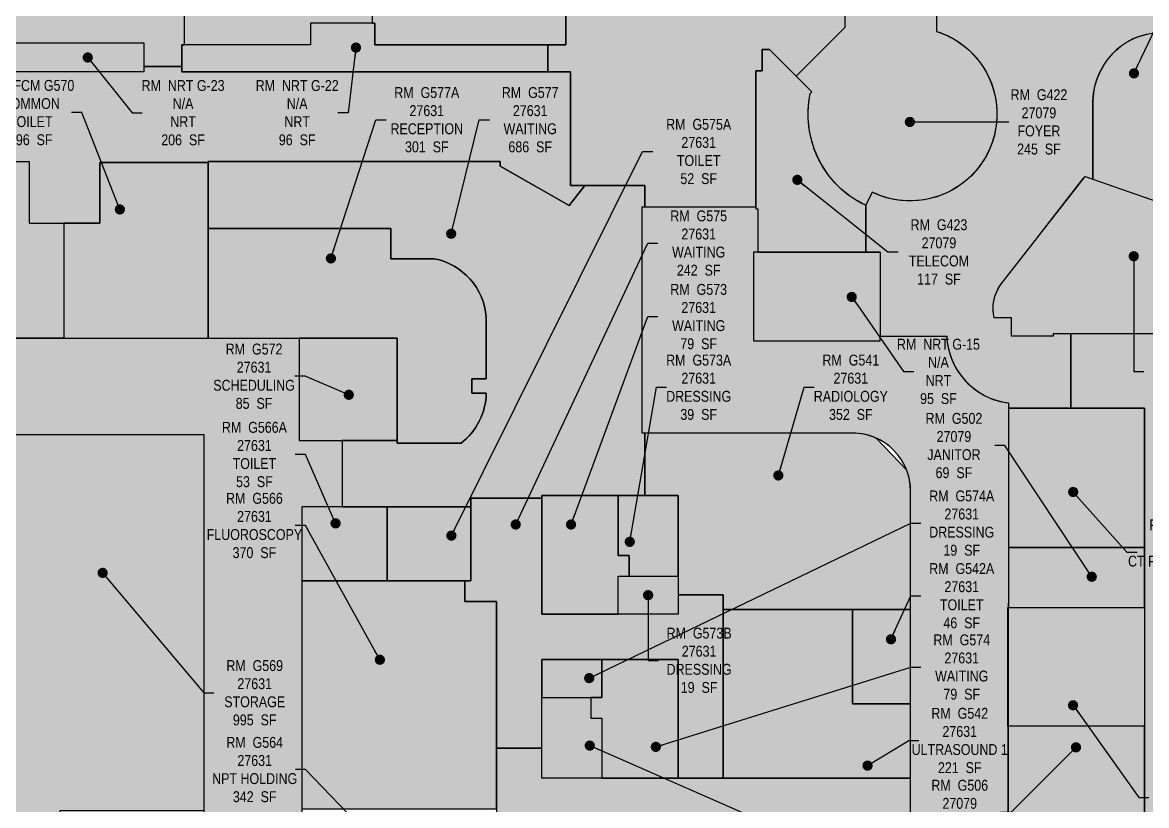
# Model space of a CAD drawing. Header units: inches. Extents: x -3327 to 3513, y 24 to 2921.
# Drawn here: x 1281 to 2522, y 840 to 1705 of the extents above; entities that cross this region are included whole.
import ezdxf

# ---------------------------------------------------------------- set-up
doc = ezdxf.new("R2010")
doc.units = ezdxf.units.IN
doc.header["$MEASUREMENT"] = 0
for name, color, linetype in [('0-LABEL', 3, 'Continuous'), ('1-NRT', 200, 'Continuous'), ('1-NRT-PTN', 253, 'Continuous'), ('2-BCM', 140, 'Continuous'), ('2-BCM-PTN', 250, 'Continuous'), ('3-FCM', 190, 'Continuous'), ('3-FCM-PTN', 9, 'Continuous'), ('4-OCC', 6, 'Continuous'), ('4-OCC-PTN', 95, 'Continuous')]:
    doc.layers.add(name, color=color, linetype=linetype)
doc.styles.add('ArialN', font='ARIALN.TTF')
doc.dimstyles.new('AB-120', dxfattribs={"dimscale": 120, "dimtxt": 0.125, "dimasz": 0.09375, "dimexe": 0.0625, "dimexo": 0.125, "dimgap": 0.375, "dimtad": 0, "dimtih": 1, "dimtoh": 1, "dimdec": 4, "dimrnd": 0.0625, "dimzin": 0, "dimdsep": 46, "dimlunit": 4, "dimtxsty": 'ArialN', "dimblk": 'ARCHTICK', "dimcen": 0.09375, "dimclrd": 256, "dimclre": 256, "dimclrt": 256, "dimadec": 0, "dimazin": 0, "dimtfac": 1, "dimtdec": 4, "dimtofl": 0, "dimtmove": 2, "dimatfit": 3, "dimldrblk": 'DOT', "dimfxl": 0, "dimfrac": 2, "dimtolj": 1, "dimtzin": 0, "dimlwd": -1, "dimlwe": -1, "dimarcsym": 0})

# ---------------------------------------------------------------- blocks, each defined once
blk = doc.blocks.new('_ArchTick')
at = {"const_width": 0.15}
blk.add_lwpolyline([(-0.5, -0.5), (0.5, 0.5)], dxfattribs=at)
blk = doc.blocks.new('_Dot')
at = {"lineweight": -2}
blk.add_line((-0.5, 0), (-1, 0), dxfattribs=at)
at = {"const_width": 0.5}
blk.add_lwpolyline([(-0.25, 0, 1), (0.25, 0, 1)], format="xyb", close=True, dxfattribs=at)

msp = doc.modelspace()

# ---------------------------------------------------------------- hatches: boundary and pattern name
at = {"layer": '1-NRT-PTN'}
for points in [[(1457.5, 1679.847990294813), (1457.500000000004, 1649.999999999986), (1861.500000000004, 1649.999999999985), (1861.499999999995, 1679.847990294811), (1670.500000000003, 1679.847990294809), (1670.500000000003, 1703.847990294809), (1599.500000000003, 1703.847990294809), (1599.500000000003, 1679.847990294809)], [(1152.500000000003, 1674.597990294809), (1152.500000000002, 1681.999999999987), (1415.500000000001, 1681.999999999986), (1415.500000000001, 1649.999999999987), (323.5000000000032, 1649.999999999988), (323.5000000000032, 1652.999999999988), (281.5000000000032, 1652.999999999988), (281.5000000000032, 1674.597990294811)], [(2228.500000000002, 1450.999999999987), (2088.500000000003, 1450.999999999987), (2088.500000000002, 1352.999999999985), (2228.500000000002, 1352.999999999984)]]:
    msp.add_hatch(color=256, dxfattribs=at).paths.add_polyline_path(points)
at = {"layer": '2-BCM-PTN'}
msp.add_hatch(color=256, dxfattribs=at).paths.add_polyline_path([(1968.499999999997, 1524.473088065302), (1968.499999999997, 1500.999999999985), (2091.000000000004, 1501.000000000001), (2091.000000000004, 1651.249999999986), (2098.128840815312, 1651.249999999986), (2098.128840815311, 1674.646365162187), (2106.199244823499, 1674.646365162187), (2135.597955002507, 1645.249075292762), (2189.820878810367, 1699.474618843413), (2189.820878810367, 1713.923574088993), (2182.007289280784, 1713.923976184185), (2169.236535609249, 1726.694729855722), (2169.23653560925, 1852.111838962128), (2169.23653560925, 1954.11183896213), (2101.500000000002, 1954.111838962129), (2101.500000000005, 2278.749999999987), (2107.282451174545, 2278.749999999987), (2107.282451174546, 2278.249999999987), (2112.282451174548, 2278.249999999987), (2112.282451174555, 2432.999999999982), (2073.500000000005, 2432.999999999984), (2073.500000000005, 2544.999999999985), (2073.500000000005, 2549.999999999985), (1795.500000000005, 2549.999999999987), (1795.499999999998, 2366.999999999985), (1741.500000000005, 2366.999999999985), (1741.500000000005, 2277.999999999987), (1775.500000000005, 2277.999999999987), (1775.500000000004, 1965.999999999987), (1775.500000000004, 1949.629209792616), (1821.06375247809, 1949.624999999987), (1881.509820289956, 1889.178932188115), (1881.509820289956, 1679.847990294808), (1861.499999999995, 1679.847990294802), (1861.500000000004, 1649.999999999983), (1886.655350527744, 1649.999999999983), (1886.655350527744, 1524.473088065301)])
at = {"layer": '3-FCM-PTN'}
for points in [[(578.5000000000028, 1547.999999999988), (1174.49615918469, 1547.947044424862), (1174.49615918469, 1550.982677729583), (1288.996159184689, 1550.982677729583), (1288.996159184685, 1482.999999999986), (1366.996159184689, 1482.999999999986), (1366.996159184689, 1549.999999999985), (1486.499999999997, 1549.999999999985), (1486.499999999997, 1550.999999999984), (1808.916188631908, 1550.999999999984), (1808.916188631908, 1545.956748234559), (1885.164242203775, 1502.385408902725), (1902.190084298399, 1524.473088065302), (1886.655350527744, 1524.473088065302), (1886.509806728523, 1649.999999999983), (1457.500000000004, 1649.999999999932), (1457.5, 1655.999999999985), (1417.000000000003, 1655.999999999986), (1415.5, 1655.999999999985), (1415.500000000003, 1649.999999999987), (323.5000000000032, 1649.999999999967), (323.5000000000051, 1547.999999999989), (471.5000000000029, 1547.999999999991), (471.5000000000029, 1119.999999999991), (580.500000000005, 1119.999999999993), (580.5000000000061, 1252.999999999988), (890.5000000000032, 1252.999999999991), (890.5000000000068, 1056.624999999987), (893.5000000000045, 1056.624999999987), (893.500000000005, 1053.999999999989), (971.5000000000023, 1053.999999999987), (974.5000000000019, 1053.99999999999), (974.5000000000027, 1252.999999999987), (1135.420867676316, 1252.999999999987), (1135.420867676316, 1358.999999999987), (578.5000000000023, 1358.999999999988)], [(1326.996159184688, 1355.999999999991), (1174.49615918468, 1355.999999999984), (1174.49615918469, 1550.982677729583), (1288.996159184689, 1550.982677729583), (1288.996159184689, 1482.999999999986), (1326.996159184688, 1482.999999999984)], [(1326.996159184688, 1482.999999999984), (1326.996159184688, 1355.999999999991), (1486.5, 1355.999999999995), (1486.499999999997, 1549.999999999985), (1366.996159184689, 1549.999999999985), (1366.996159184689, 1482.999999999985)]]:
    msp.add_hatch(color=256, dxfattribs=at).paths.add_polyline_path(points)
h = msp.add_hatch(color=256, dxfattribs=at)
edge = h.paths.add_edge_path()
edge.add_line((1141.420867676316, 1248.999999999979), (1141.420867676316, 1253.999999999981))
edge.add_line((1141.420867676316, 1253.999999999981), (1135.420867676316, 1253.999999999981))
edge.add_line((1135.420867676316, 1253.999999999981), (1135.420867676316, 1355.999999999987))
edge.add_line((1135.420867676316, 1355.999999999987), (1586.999999999995, 1355.999999999996))
edge.add_line((1586.999999999995, 1355.999999999996), (1586.999999999994, 1243.029153617519))
edge.add_line((1586.999999999994, 1243.029153617519), (1634.499999999985, 1243.029153617512))
edge.add_line((1634.499999999985, 1243.029153617512), (1634.499999999984, 1169.624999999986))
edge.add_line((1634.499999999984, 1169.624999999986), (1590.000000000026, 1169.624999999987))
edge.add_line((1590.000000000026, 1169.624999999987), (1590.000000000003, 397.9999999999845))
edge.add_line((1590.000000000003, 397.9999999999845), (2262.000000000001, 397.9999999999845))
edge.add_line((2262.000000000001, 397.9999999999845), (2262.000000000026, 1186.937573226881))
edge.add_arc((2198.000000000043, 1187.022600915494), 64.00005648205, 359.9238792994847, 449.9999999999982)
edge.add_line((2198.000000000045, 1251.022657397544), (1965.499999999987, 1251.022657397551))
edge.add_line((1965.499999999987, 1251.022657397551), (1965.499999999987, 1501.000000000002))
edge.add_line((1965.499999999987, 1501.000000000002), (2091.000000000004, 1501.000000000001))
edge.add_line((2091.000000000004, 1501.000000000001), (2091.000000000004, 1498.927279146954))
edge.add_line((2091.000000000004, 1498.927279146954), (2093.500000000002, 1498.927279146954))
edge.add_line((2093.500000000003, 1498.927279146954), (2093.500000000003, 1450.999999999985))
edge.add_line((2093.500000000003, 1450.999999999985), (2088.500000000004, 1450.999999999987))
edge.add_line((2088.500000000003, 1450.999999999987), (2088.500000000002, 1352.999999999985))
edge.add_line((2088.500000000002, 1352.999999999985), (2228.500000000002, 1352.999999999985))
edge.add_line((2228.500000000002, 1352.999999999985), (2228.500000000002, 1357.999999999986))
edge.add_line((2228.500000000002, 1357.999999999986), (2301.779664494587, 1357.999999999985))
edge.add_arc((2296.16685138149, 1284.380477555279), 73.83317517233746, -0.04859318841391769, 85.64015689121987, ccw=False)
edge.add_line((2370.000000000005, 1284.317858825021), (2369.250000000001, 399.9999999999854))
edge.add_line((2369.250000000001, 399.9999999999854), (2509.752994790845, 399.9999999999864))
edge.add_line((2509.752994790845, 399.9999999999864), (2509.752994790845, 329.9999999999818))
edge.add_line((2509.752994790845, 329.9999999999818), (2471.249999999998, 329.9999999999827))
edge.add_line((2471.249999999998, 329.9999999999827), (2471.249999999999, 241.250005875695))
edge.add_line((2471.249999999998, 241.250005875695), (2369.25, 241.2500058756941))
edge.add_line((2369.25, 241.2500058756941), (2364.000000680872, 241.2500059263975))
edge.add_line((2364.000000680873, 241.2500059263975), (2364, 289.9999999999854))
edge.add_line((2364, 289.9999999999854), (1482.000000000002, 289.9999999999809))
edge.add_line((1482.000000000002, 289.9999999999809), (1482.000000000002, 1248.99999999998))
edge.add_line((1482.000000000002, 1248.99999999998), (1141.420867676316, 1248.999999999979))
at = {"layer": '4-OCC-PTN'}
for color, points in [(50, [(1492.000000000002, 1842.499999999985), (1495.000000000004, 1842.499999999985), (1495.000000000004, 1975.499999999986), (1478.500000000005, 1975.499999999986), (1478.500000000005, 2015.999999999985), (1340.500000000001, 2015.999999999989), (1340.500000000001, 2117.999999999989), (1478.500000000003, 2117.999999999989), (1478.500000000005, 2015.999999999985), (1478.500000000002, 1975.499999999986), (1495.000000000004, 1975.499999999986), (1495.000000000004, 1842.499999999985), (1653.379420751752, 1842.499999999985), (1653.379420751752, 1965.999999999989), (1650.379420751751, 1965.999999999985), (1650.379420751742, 2274.999999999989), (1526.500000000002, 2274.999999999985), (1526.500000000002, 2273.999999999989), (1283.5, 2273.999999999971), (1283.499999999999, 2244.999999999985), (1193.500000000002, 2244.999999999978), (1193.500000000002, 2273.999999999989), (1163.5, 2273.999999999989), (1163.5, 2083.499999999989), (646.5000000000023, 2083.499999999989), (646.5000000000024, 1955.999999999989), (281.5000000000036, 1955.999999999982), (281.4999999999991, 1883.999999999993), (444.5, 1883.999999999993), (444.5, 1886.999999999993), (782.5000000000018, 1886.999999999993), (782.5000000000018, 1674.597990294813), (1152.500000000002, 1674.597990294813), (1152.500000000002, 1681.999999999989), (1415.500000000001, 1681.999999999985), (1415.5, 1655.999999999985), (1457.5, 1655.999999999985), (1457.5, 1679.847990294813), (1460.500000000001, 1679.847990294813), (1460.500000000001, 1758.454014832445), (1492.000000000001, 1758.454014832445)]), (34, [(1634.499999999985, 1243.029153617512), (1694.999999999994, 1243.029153617508), (1694.999999999993, 1355.999999999991), (1586.999999999995, 1355.999999999991), (1586.999999999994, 1243.029153617519)]), (34, [(1185.062500000001, 728.2200774041166), (1323.000000000001, 728.2200774041166), (1323.000000000001, 831.2200774041212), (1323.000000000001, 834.2217015849055), (1482.000000000002, 834.2200774041212), (1481.999999998623, 1248.99999999998), (1141.420867676316, 1248.999999999979), (1141.420867676316, 1121.999999999983), (1185.062500000001, 1121.999999999984)]), (34, [(2005.250000000004, 869.9999999999873), (2055.250000000123, 869.9999999999864), (2055.250000000137, 1072.499999999991), (2005.250000000007, 1072.49999999999), (2005.250000000007, 1050.999999999978), (1855.000000000022, 1050.99999999998), (1855.000000000022, 1178.999999999987), (1776.499999999997, 1178.999999999986), (1776.499999999997, 1087.963737037426), (1769.749999999997, 1087.963737037426), (1769.749999999997, 1064.999999999985), (1805.000000000003, 1064.999999999985), (1805.000000000003, 903.0365100594599), (1855.000000000003, 903.0365100594599), (1855.000000000005, 1000.999999999983), (2005.250000000003, 1000.999999999981)]), (34, [(1939.250000000008, 1050.999999999979), (1939.250000000007, 1092.99999999998), (1951.250000000007, 1092.999999999979), (1951.250000000002, 1115.999999999982), (1939.250000000006, 1115.999999999979), (1939.250000000007, 1181.999999999983), (1855.000000000022, 1181.999999999977), (1855.000000000022, 1050.99999999998)]), (34, [(2005.250000000005, 1181.999999999982), (1939.250000000006, 1181.999999999983), (1939.250000000006, 1115.999999999979), (1951.250000000008, 1115.999999999982), (1951.250000000007, 1092.99999999998), (2005.250000000007, 1092.999999999981)]), (34, [(1590.000000000002, 1087.963737037425), (1684.022933838156, 1087.963737037426), (1684.022933838159, 1169.624999999985), (1590.000000000002, 1169.624999999984)]), (34, [(1684.022933838159, 1169.624999999985), (1684.022933838156, 1087.963737037426), (1776.499999999997, 1087.963737037426), (1776.499999999997, 1169.624999999985)]), (34, [(2005.250000000006, 1092.999999999981), (2005.250000000005, 1050.999999999978), (1939.250000000008, 1050.999999999979), (1939.250000000009, 1092.99999999998)]), (34, [(1590.000000000004, 836.0365100594581), (1805.000000000003, 836.036510059459), (1805.000000000003, 1064.999999999986), (1769.749999999997, 1064.999999999985), (1769.749999999997, 1087.963737037425), (1590.000000000002, 1087.963737037425)]), (34, [(2262.000000000002, 876.9999999999836), (2262.000000000002, 951.9999999999845), (2198.000000000003, 951.99999999998), (2198.000000000008, 1055.999999999985), (2055.250000000124, 1056.000000000106), (2055.250000000123, 869.9999999999864), (2262, 869.99999999999)]), (34, [(2261.999999999996, 951.9999999999845), (2261.999999999996, 1055.999999999985), (2198.000000000008, 1055.999999999989), (2198.000000000003, 951.99999999998)]), (34, [(1855.000000000004, 958.9999999999818), (1921.000000000016, 958.9999999999836), (1921.000000000015, 1000.999999999982), (1855.000000000003, 1000.999999999983)]), (34, [(1998.24999999999, 1000.999999999981), (1921.000000000015, 1000.999999999982), (1921.000000000016, 958.9999999999836), (1909.000000000016, 958.9999999999818), (1909.000000000015, 935.9999999999818), (1921.000000000017, 935.99999999998), (1921.000000000018, 869.9999999999882), (2005.250000000004, 869.9999999999873), (2005.250000000003, 1000.999999999981)]), (34, [(1921.000000000018, 869.9999999999882), (1855.000000000003, 869.9999999999873), (1855.000000000004, 958.9999999999818), (1909.000000000016, 958.9999999999791), (1909.000000000012, 935.9999999999818), (1921.000000000017, 935.99999999998)]), (34, [(1805.000000000003, 607.1614986405702), (1869.000000000001, 607.1614986405748), (1869.000000000002, 577.1614986405721), (1991.250000000004, 577.161498640573), (1991.250000000004, 607.1614986405721), (2055.250000000003, 607.1614986405721), (2055.250000000002, 790.7573593128645), (2070.492640687122, 805.9999999999845), (2262.000000000001, 805.9999999999827), (2262, 869.99999999999), (2005.250000000004, 869.9999999999873), (1855.000000000003, 869.9999999999873), (1855.000000000003, 903.0365100594599), (1805.000000000003, 903.0365100594599)])]:
    msp.add_hatch(color=color, dxfattribs=at).paths.add_polyline_path(points)
h = msp.add_hatch(color=202, dxfattribs=at)
h.paths.add_polyline_path([(1775.500000000004, 1949.629209792616), (1775.500000000004, 1965.999999999987), (1718.811198041585, 1965.999999999986), (1719.000000000004, 1849.921711271478), (1670.500000000004, 1849.921711271478), (1670.500000000004, 1846.210423897241), (1667.500000000003, 1846.210423897241), (1667.500000000003, 1703.847990294809), (1670.500000000003, 1703.847990294809), (1670.500000000003, 1679.847990294809), (1881.509820289956, 1679.847990294809), (1881.509820289956, 1889.178932188116), (1821.06375247809, 1949.624999999987)])
h.paths.add_polyline_path([(1653.379420751755, 1965.999999999985), (1718.811198041585, 1965.999999999986), (1719.000000000003, 1849.921711271478), (1670.500000000004, 1849.921711271478), (1670.500000000003, 1846.210423897241), (1653.379420751756, 1846.210423897241)])
h = msp.add_hatch(color=58, dxfattribs=at)
h.dxf.hatch_style = 1
h.paths.add_polyline_path([(2454.694898619524, 1534.564257159444), (2463.218608956618, 1531.586942507081), (2463.218608956618, 1614.470390809333, -0.2056762519583725), (2485.732515130839, 1670.886521709156, -0.218897169610447), (2542.042406456085, 1693.403116457558), (2542.14864603067, 1697.719026714632), (2578.622041827097, 1697.719026714632, -0.03055622478575589), (2587.516263379762, 1658.249735471089), (2880.751775215374, 1658.249999999989), (2883.24638869725, 1658.249733159979), (2883.24638869725, 1711.956047239664), (2926.009792576152, 1711.956047239664, -0.4151551731525884), (2857.873308994756, 1780.31185977756), (2857.655063456262, 1783.70688739608), (2857.655063456262, 1847.273574193016), (2761.657012270751, 1847.273574193016), (2761.657012270751, 1852.111838962126), (2330.021658321011, 1852.111838962104), (2330.021658321017, 1725.70214784087), (2319.674355950941, 1713.916891698171), (2290.589317217724, 1713.918388443581), (2290.58922930163, 1694.850924247943, -0.08921682526714371), (2320.811041434375, 1678.87770734533, -0.9002793436574756), (2219.56563758634, 1517.150836720106), (2212.645269545187, 1502.775353522786), (2212.645269545187, 1450.999999999987), (2228.500000000002, 1450.999999999987), (2228.500000000002, 1357.999999999986), (2301.831235009978, 1357.999999999986, 0.1874079617205575), (2324.898395909016, 1306.312161471946, 0.1648677087007566), (2370.000000000005, 1284.317858825022), (2370.000000000005, 1278.749999999985), (2439.000000000001, 1278.749999999986), (2439.000000000002, 1360.749999999984), (2419.250000000003, 1360.749999999984), (2419.250000000003, 1358.249999999982), (2373.500000000001, 1358.249999999982), (2373.500000000009, 1378.374999999985), (2354.4208838656, 1378.374999999985, -0.1091776960902681), (2353.967611898793, 1397.430531809495, -0.1073786504096095), (2361.428116527426, 1414.779851535847)])
h = msp.add_hatch(color=50, dxfattribs=at)
h.paths.add_polyline_path([(1586.375000000003, 1842.499999999985), (1492.000000000002, 1842.499999999985), (1492.000000000001, 1758.454014832445), (1586.375000000002, 1758.454014832445)], flags=17)
h.paths.add_polyline_path([(1599.500000000002, 1679.847990294811), (1599.500000000003, 1703.847990294809), (1667.500000000003, 1703.847990294809), (1667.500000000003, 1846.210855635738), (1653.379420751756, 1846.210855635736), (1653.379420751752, 1842.499999999986), (1586.375000000003, 1842.499999999987), (1586.375000000002, 1758.454014832445), (1460.500000000004, 1758.454014832445), (1460.500000000004, 1679.847990294813)])
h = msp.add_hatch(color=58, dxfattribs=at)
h.dxf.hatch_style = 1
edge = h.paths.add_edge_path()
edge.add_line((3074.744480245117, 1170.614632211466), (3080.808918745267, 1170.614632211466))
edge.add_line((3080.808918745267, 1170.614632211466), (3080.833615262388, 1284.729879693166))
edge.add_line((3080.833615262388, 1284.729879693166), (3106.016413639745, 1284.729879693165))
edge.add_line((3106.016413639745, 1284.729879693165), (3106.016413639745, 1354.770120306799))
edge.add_line((3106.016413639745, 1354.770120306799), (3080.834697349036, 1354.770120306799))
edge.add_line((3080.834697349036, 1354.770120306799), (3080.718309066378, 1447.515995417351))
edge.add_line((3080.718309066378, 1447.515995417351), (3074.808401887975, 1447.515995417351))
edge.add_line((3074.808401887975, 1447.515995417351), (3074.808401887978, 1590.534686667828))
edge.add_line((3074.808401887978, 1590.534686667828), (3074.808401887985, 1812.111838962127))
edge.add_line((3074.808401887985, 1812.111838962127), (2986.154740552417, 1812.111838962127))
edge.add_arc((2926.009785981089, 1780.092882656655), 68.13684116011498, -89.97647548069102, 28.02919124139322, ccw=False)
edge.add_line((2926.037761626139, 1711.956047239664), (2970.502214745371, 1711.956047239664))
edge.add_line((2970.502214745371, 1711.956047239664), (2970.502214745371, 1675.249999999985))
edge.add_line((2970.502214745371, 1675.249999999985), (2993.808401887982, 1675.249999999985))
edge.add_line((2993.808401887982, 1675.249999999985), (2993.808401887981, 1360.749999999984))
edge.add_line((2993.808401887981, 1360.749999999984), (2439.000000000002, 1360.749999999985))
edge.add_line((2439.000000000002, 1360.749999999985), (2439.000000000001, 1278.749999999986))
edge.add_line((2439.000000000001, 1278.749999999986), (2520.058659184694, 1278.749999999985))
edge.add_line((2520.058659184694, 1278.749999999985), (2520.058659184676, 540.4999996548304))
edge.add_line((2520.058659184676, 540.4999996548304), (2604.372089161729, 540.4999996548222))
edge.add_line((2604.372089161729, 540.4999996548222), (2604.372089161731, 399.9999999999864))
edge.add_line((2604.372089161731, 399.9999999999864), (2509.752994790845, 399.9999999999864))
edge.add_line((2509.752994790845, 399.9999999999864), (2509.752994790845, 329.9999999999845))
edge.add_line((2509.752994790845, 329.9999999999845), (3069.308659184689, 329.9999999999918))
edge.add_line((3069.308659184689, 329.9999999999918), (3069.308659184689, 264.9999999999836))
edge.add_line((3069.308659184689, 264.9999999999836), (3139.332919454991, 264.9999999999836))
edge.add_line((3139.332919454991, 264.9999999999836), (3139.308659184708, 399.9999999999836))
edge.add_line((3139.308659184708, 399.9999999999836), (2957.806880896565, 399.9999999999827))
edge.add_line((2957.806880896565, 399.9999999999827), (2957.808401887961, 401.9999999999827))
edge.add_line((2957.808401887961, 401.9999999999827), (2786.81811369773, 402.0009773433085))
edge.add_line((2786.81811369773, 402.0009773433085), (2786.81723697207, 400.0558890927932))
edge.add_line((2786.81723697207, 400.0558890927932), (2678.622089161764, 399.9999999999873))
edge.add_line((2678.622089161764, 399.9999999999873), (2678.622089161765, 540.4999996548013))
edge.add_line((2678.622089161765, 540.4999996548013), (2709.872089161762, 540.4999996548013))
edge.add_line((2709.872089161762, 540.4999996548013), (2709.872089161763, 612.7499999999836))
edge.add_line((2709.872089161763, 612.7499999999836), (2590.058659184631, 612.7499999999845))
edge.add_line((2590.058659184631, 612.7499999999845), (2590.058659184736, 1278.750000000043))
edge.add_line((2590.058659184736, 1278.750000000043), (2992.808401887969, 1278.749999999977))
edge.add_line((2992.808401887969, 1278.749999999977), (2992.808401887965, 1195.279041184976))
edge.add_line((2992.808401887965, 1195.279041184976), (2990.808401887963, 1195.278316813195))
edge.add_line((2990.808401887963, 1195.278316813195), (2990.808401887962, 760.1189635657292))
edge.add_line((2990.808401887962, 760.1189635657292), (2991.5, 591.4999999999836))
edge.add_line((2991.5, 591.4999999999836), (2960.308401887958, 591.4999999999836))
edge.add_line((2960.308401887958, 591.4999999999836), (2960.308401887958, 519.2499999999836))
edge.add_line((2960.308401887958, 519.2499999999836), (3004.30865918469, 519.2499999999836))
edge.add_line((3004.30865918469, 519.2499999999836), (3004.308659184694, 400.0156249999833))
edge.add_line((3004.308659184694, 400.0156249999833), (3074.808401887957, 400.0156249999833))
edge.add_line((3074.808401887957, 400.0156249999833), (3074.808401887955, 596.99999999998))
edge.add_line((3074.808401887955, 596.99999999998), (3150.000000000003, 596.9999999999818))
edge.add_line((3150.000000000003, 596.9999999999818), (3150, 659.49999999999))
edge.add_line((3150, 659.49999999999), (3074.808401887961, 659.4999999999882))
edge.add_line((3074.808401887961, 659.4999999999882), (3074.808401887969, 813.7499999999827))
edge.add_line((3074.808401887969, 813.7499999999827), (3093.808659184692, 813.7499999999827))
edge.add_line((3093.808659184692, 813.7499999999827), (3093.808659184691, 966.2499999999809))
edge.add_line((3093.808659184691, 966.2499999999809), (3074.808401887973, 966.2499999999827))
edge.add_line((3074.808401887973, 966.2499999999827), (3074.74448025131, 1170.614612315266))
edge.add_line((3074.74448025131, 1170.614612315266), (3074.744480245117, 1170.614632211466))
h = msp.add_hatch(color=58, dxfattribs=at)
h.dxf.hatch_style = 1
h.paths.add_polyline_path([(2290.58922930163, 1694.850924247943), (2290.589317217724, 1713.918388443581), (2189.853020939249, 1713.923572434926), (2189.852275763179, 1699.443170667618), (2189.820878810367, 1699.474618843413), (2135.597269368076, 1645.248389625204), (2152.892912128606, 1627.95277569715), (2151.129850960217, 1626.189711589668, 0.1641015824778427), (2159.92241757083, 1554.820038752699, 0.0842037948421955), (2181.657630127826, 1524.111200969146, 0.08819780117221211), (2212.645269545187, 1502.775353522786), (2219.565637586289, 1517.150836719999, 0.4489133896027593), (2352.055748227811, 1572.135176449392, 0.4211148473865045)])
h = msp.add_hatch(color=58, dxfattribs=at)
h.dxf.hatch_style = 1
h.paths.add_polyline_path([(2591.615719703659, 1614.643692312065), (2591.021830276939, 1626.485555256215, 0.0088221886041992), (2589.937987071105, 1639.368046373263), (2587.51626337976, 1658.249735471107), (2578.6220418271, 1697.719026714631), (2542.14864603067, 1697.719026714632), (2542.042406456085, 1693.403116457558, 0.2053164315572609), (2485.732515130839, 1670.886521709157, 0.1921659454188408), (2463.218608956618, 1614.470390809356), (2463.218608956618, 1531.586942507081), (2567.687528098616, 1495.096161922446), (2570.045178684859, 1500.479773906924), (2584.486585269339, 1533.456216648094), (2586.260751062024, 1542.636138294366, 0.01491724745805107), (2589.425537000017, 1563.852075642976), (2590.372909769462, 1572.775795268116, 0.01523459090365367), (2591.748227107196, 1594.63938929055, 0.01365290127553046)])
h = msp.add_hatch(color=58, dxfattribs=at)
h.dxf.hatch_style = 1
h.paths.add_polyline_path([(2181.657630127828, 1524.111200969144, -0.08819780117221082), (2159.922417570828, 1554.820038752701, -0.1641015824778339), (2151.129850960217, 1626.189711589667), (2152.892912128606, 1627.95277569715), (2106.199244823499, 1674.646365162186), (2098.128840815311, 1674.646365162187), (2098.128840815312, 1651.249999999986), (2091.000000000004, 1651.249999999986), (2091.000000000004, 1498.927279146954), (2093.500000000003, 1498.927279146954), (2093.500000000003, 1450.999999999987), (2212.645269545187, 1450.999999999987), (2212.645269545187, 1502.775353522786, -0.1001479337340622)])
h = msp.add_hatch(color=34, dxfattribs=at)
edge = h.paths.add_edge_path()
edge.add_line((1634.499999999984, 1169.624999999986), (1776.499999999997, 1169.624999999986))
edge.add_line((1776.499999999997, 1169.624999999986), (1776.499999999996, 1178.999999999986))
edge.add_line((1776.499999999996, 1178.999999999986), (1855.000000000022, 1178.999999999987))
edge.add_line((1855.000000000022, 1178.999999999987), (1855.000000000022, 1181.999999999977))
edge.add_line((1855.000000000022, 1181.999999999977), (1968.499999999983, 1181.999999999983))
edge.add_line((1968.499999999983, 1181.999999999983), (1968.499999999985, 1251.022657397551))
edge.add_line((1968.499999999985, 1251.022657397551), (1965.499999999987, 1251.022657397551))
edge.add_line((1965.499999999987, 1251.022657397551), (1965.499999999989, 1501.000000000002))
edge.add_line((1965.499999999989, 1501.000000000002), (1968.499999999997, 1500.999999999985))
edge.add_line((1968.499999999997, 1500.999999999985), (1968.499999999997, 1524.473088065302))
edge.add_line((1968.499999999997, 1524.473088065302), (1902.190084298399, 1524.473088065302))
edge.add_line((1902.190084298399, 1524.473088065302), (1885.164242203775, 1502.385408902725))
edge.add_line((1885.164242203775, 1502.385408902725), (1815.463790729312, 1542.288496469235))
edge.add_line((1815.463790729312, 1542.288496469235), (1808.916188631908, 1545.956748234559))
edge.add_line((1808.916188631908, 1545.956748234559), (1808.916188631908, 1550.999999999984))
edge.add_line((1808.916188631908, 1550.999999999984), (1490.648723177978, 1550.999999999985))
edge.add_line((1490.648723177978, 1550.999999999985), (1486.499999999998, 1550.999999999984))
edge.add_line((1486.499999999997, 1550.999999999984), (1486.499999999997, 1476.999999999996))
edge.add_line((1486.499999999997, 1476.999999999996), (1687.996159184689, 1476.999999999998))
edge.add_line((1687.996159184689, 1476.999999999998), (1687.996159184689, 1443.675584412988))
edge.add_line((1687.996159184689, 1443.675584412988), (1736.006845209326, 1443.675584412988))
edge.add_arc((1722.317490543546, 1373.614505547077), 71.38594541659423, 4.3266157382748816, 78.94417088314378, ccw=False)
edge.add_line((1793.500000000003, 1378.999999999985), (1793.500000000003, 1310.999999999996))
edge.add_line((1793.500000000003, 1310.999999999996), (1777.5, 1310.999999999996))
edge.add_line((1777.5, 1310.999999999996), (1777.5, 1294.999999999996))
edge.add_line((1777.5, 1294.999999999996), (1793.500000000001, 1294.999999999994))
edge.add_arc((1722.514009087891, 1296.410352518199), 70.99999999999893, 307.390812219751, 358.86179490055645, ccw=False)
edge.add_line((1765.628648466797, 1240.000000000007), (1694.999999999994, 1239.999999999995))
edge.add_line((1694.999999999994, 1239.999999999995), (1694.999999999994, 1243.029153617508))
edge.add_line((1694.999999999994, 1243.029153617508), (1634.499999999985, 1243.029153617512))
edge.add_line((1634.499999999985, 1243.029153617512), (1634.499999999984, 1169.624999999986))
h = msp.add_hatch(color=58, dxfattribs=at)
h.dxf.hatch_style = 1
h.paths.add_polyline_path([(2663.503349450171, 1484.749999999985), (2634.058659184684, 1484.749999999985), (2567.687528098616, 1495.096161922446), (2463.218608956618, 1531.586942507081), (2454.694898619524, 1534.564257159444), (2453.07179757989, 1532.478481161556), (2445.336317877724, 1522.537955278731), (2415.857766205612, 1484.656360708353), (2397.081506402794, 1460.512567722493), (2361.42811652847, 1414.779851537311, 0.1071380386402807), (2353.967611898793, 1397.430531809495, 0.1091776960902251), (2354.420883865598, 1378.374999999993), (2373.500000000001, 1378.374999999985), (2373.500000000001, 1358.249999999982), (2419.250000000003, 1358.249999999982), (2419.250000000003, 1360.749999999984), (2518.155380618299, 1360.749999999984), (2663.558659184684, 1360.749999999984)])
h = msp.add_hatch(color=34, dxfattribs=at)
edge = h.paths.add_edge_path()
edge.add_line((1694.999999999994, 1355.999999999991), (1694.999999999994, 1239.999999999995))
edge.add_line((1694.999999999994, 1239.999999999995), (1765.628648466797, 1240.000000000007))
edge.add_arc((1722.514009087891, 1296.410352518199), 70.99999999999861, 307.390812219751, 358.8617949005564)
edge.add_line((1793.500000000001, 1294.999999999994), (1777.5, 1294.999999999996))
edge.add_line((1777.5, 1294.999999999996), (1777.5, 1310.999999999996))
edge.add_line((1777.5, 1310.999999999996), (1793.500000000003, 1310.999999999996))
edge.add_line((1793.500000000003, 1310.999999999996), (1793.500000000003, 1378.999999999985))
edge.add_arc((1722.317490543546, 1373.614505547077), 71.38594541659344, 4.326615738274884, 78.94417088314381)
edge.add_line((1736.006845209326, 1443.675584412988), (1687.996159184689, 1443.675584412988))
edge.add_line((1687.996159184689, 1443.675584412988), (1687.996159184689, 1476.999999999998))
edge.add_line((1687.996159184689, 1476.999999999998), (1486.499999999997, 1476.999999999996))
edge.add_line((1486.499999999997, 1476.999999999996), (1486.5, 1355.999999999995))
edge.add_line((1486.5, 1355.999999999995), (1586.999999999995, 1355.999999999991))
edge.add_line((1586.999999999995, 1355.999999999991), (1694.999999999993, 1355.999999999992))
h = msp.add_hatch(color=58, dxfattribs=at)
h.dxf.hatch_style = 1
h.paths.add_polyline_path([(2520.058659184694, 1278.749999999985), (2439.000000000001, 1278.749999999986), (2370.000000000002, 1278.749999999985), (2370.000000000001, 1124.749999999985), (2520.05865918469, 1124.749999999977)])
h = msp.add_hatch(color=34, dxfattribs=at)
edge = h.paths.add_edge_path()
edge.add_line((2257.708159346416, 1209.950590646413), (2224.504044494368, 1245.225927613822))
edge.add_arc((2197.856873523172, 1186.878446824412), 64.14437025366057, 65.45392036184076, 89.8721547996656)
edge.add_line((2198.000000000031, 1251.022657397544), (1968.499999999983, 1251.022657397551))
edge.add_line((1968.499999999983, 1251.022657397551), (1968.499999999983, 1181.999999999982))
edge.add_line((1968.499999999983, 1181.999999999982), (2005.250000000005, 1181.999999999982))
edge.add_line((2005.250000000005, 1181.999999999982), (2005.250000000007, 1072.49999999999))
edge.add_line((2005.250000000007, 1072.49999999999), (2055.250000000137, 1072.499999999991))
edge.add_line((2055.250000000137, 1072.499999999991), (2055.250000000124, 1056.000000000106))
edge.add_line((2055.250000000124, 1056.000000000106), (2261.999999999996, 1055.999999999985))
edge.add_line((2261.999999999996, 1055.999999999985), (2262.001243773937, 1186.877837239948))
edge.add_arc((2197.856873523173, 1186.878446824411), 64.14437025366104, 359.9994554998851, 381.0812120128173)
h = msp.add_hatch(color=58, dxfattribs=at)
h.dxf.hatch_style = 1
h.paths.add_polyline_path([(2370.000000000001, 1124.749999999985), (2370.000000000003, 1058.249999999985), (2520.058659184691, 1058.249999999986), (2520.058659184692, 1124.749999999977)])
h = msp.add_hatch(color=58, dxfattribs=at)
h.dxf.hatch_style = 1
h.paths.add_polyline_path([(2369.250011442726, 1058.249999999985), (2369.249999999998, 927.1249998273915), (2520.058659184688, 927.1249998273915), (2520.058659184691, 1058.249999999986)])
h = msp.add_hatch(color=58, dxfattribs=at)
h.dxf.hatch_style = 1
h.paths.add_polyline_path([(2369.249999999998, 927.1249998273915), (2369.286532301926, 794.4999922599368), (2520.0586591847, 794.4999996548067), (2520.058659184688, 927.1249998273915)])

# ---------------------------------------------------------------- linework, layer by layer
at = {"layer": '1-NRT'}
for points in [[(1457.5, 1679.847990294813), (1457.500000000004, 1649.999999999986), (1861.500000000004, 1649.999999999985), (1861.499999999995, 1679.847990294811), (1670.500000000003, 1679.847990294809), (1670.500000000003, 1703.847990294809), (1599.500000000003, 1703.847990294809), (1599.500000000003, 1679.847990294809)], [(1152.500000000003, 1674.597990294809), (1152.500000000002, 1681.999999999987), (1415.500000000001, 1681.999999999986), (1415.500000000001, 1649.999999999987), (323.5000000000032, 1649.999999999988), (323.5000000000032, 1652.999999999988), (281.5000000000032, 1652.999999999988), (281.5000000000032, 1674.597990294811)]]:
    msp.add_lwpolyline(points, close=True, dxfattribs=at)
msp.add_lwpolyline([(2228.500000000002, 1450.999999999987), (2228.500000000002, 1450.999999999987), (2088.500000000003, 1450.999999999987), (2088.500000000002, 1352.999999999985), (2228.500000000002, 1352.999999999984)], dxfattribs=at)
at = {"layer": '2-BCM'}
msp.add_lwpolyline([(1881.509820289956, 1889.178932188115), (1881.509820289956, 1679.847990294808), (1861.499999999995, 1679.847990294802), (1861.500000000004, 1649.999999999983), (1886.655350527744, 1649.999999999983), (1886.655350527744, 1524.473088065301), (1968.499999999997, 1524.473088065307), (1968.499999999997, 1524.473088065302), (1968.499999999997, 1500.999999999985), (2091.000000000004, 1501.000000000001), (2091.000000000004, 1651.249999999986), (2098.128840815312, 1651.249999999986), (2098.128840815311, 1674.646365162187), (2106.199244823499, 1674.646365162187), (2135.597955002507, 1645.249075292762), (2189.820878810367, 1699.474618843413), (2189.820878810367, 1713.923574088993)], dxfattribs=at)
at = {"layer": '3-FCM'}
for points in [[(1174.49615918469, 1550.982677729583), (1288.996159184689, 1550.982677729583), (1288.996159184685, 1482.999999999986), (1366.996159184689, 1482.999999999986), (1366.996159184689, 1549.999999999985), (1486.499999999997, 1549.999999999985), (1486.499999999997, 1550.999999999984), (1808.916188631908, 1550.999999999984), (1808.916188631908, 1545.956748234559), (1885.164242203775, 1502.385408902725), (1902.190084298399, 1524.473088065302), (1886.655350527744, 1524.473088065302), (1886.509806728523, 1649.999999999983), (1457.500000000004, 1649.999999999932), (1457.5, 1655.999999999985), (1417.000000000003, 1655.999999999986), (1415.5, 1655.999999999985), (1415.500000000003, 1649.999999999987), (323.5000000000032, 1649.999999999967)], [(1135.420867676316, 1355.999999999987), (1586.999999999995, 1355.999999999996), (1586.999999999994, 1243.029153617519), (1634.499999999985, 1243.029153617512), (1634.499999999984, 1169.624999999986), (1590.000000000026, 1169.624999999987), (1590.000000000003, 397.9999999999845)], [(1482.000000000002, 289.9999999999809), (1482.000000000002, 1248.99999999998), (1141.420867676316, 1248.999999999979)]]:
    msp.add_lwpolyline(points, dxfattribs=at)
for points in [[(1326.996159184688, 1355.999999999991), (1174.49615918468, 1355.999999999984), (1174.49615918469, 1550.982677729583), (1288.996159184689, 1550.982677729583), (1288.996159184689, 1482.999999999986), (1326.996159184688, 1482.999999999984), (1326.996159184688, 1355.999999999991), (1326.996159184688, 1355.999999999991)], [(1326.996159184688, 1482.999999999984), (1326.996159184688, 1355.999999999991), (1486.5, 1355.999999999995), (1486.499999999997, 1549.999999999985), (1366.996159184689, 1549.999999999985), (1366.996159184689, 1482.999999999985), (1326.996159184688, 1482.999999999986)]]:
    msp.add_lwpolyline(points, close=True, dxfattribs=at)
msp.add_lwpolyline([(2262.000000000001, 397.9999999999845), (2262.000000000025, 1186.937573226881, 0.4146027412223157), (2198.000000000045, 1251.022657397544), (1965.499999999987, 1251.022657397551), (1965.499999999987, 1501.000000000002), (2091.000000000004, 1501.000000000001), (2091.000000000004, 1498.927279146954), (2093.500000000003, 1498.927279146954), (2093.500000000003, 1450.999999999985), (2088.500000000003, 1450.999999999987), (2088.500000000002, 1352.999999999985), (2228.500000000002, 1352.999999999985), (2228.500000000002, 1357.999999999986), (2301.779664494587, 1357.999999999985, 0.3630029731587396), (2370.000000000005, 1284.317858825021), (2369.250000000001, 399.9999999999854)], format="xyb", dxfattribs=at)
at = {"layer": '4-OCC'}
for points in [[(1775.500000000004, 1949.629209792616), (1775.500000000004, 1965.999999999987), (1718.811198041585, 1965.999999999986), (1719.000000000004, 1849.921711271478), (1670.500000000004, 1849.921711271478), (1670.500000000004, 1846.210423897241), (1667.500000000003, 1846.210423897241), (1667.500000000003, 1703.847990294809), (1670.500000000003, 1703.847990294809), (1670.500000000003, 1679.847990294809), (1881.509820289956, 1679.847990294809), (1881.509820289956, 1889.178932188116), (1821.06375247809, 1949.624999999987), (1775.49999999821, 1949.629209792616)], [(1152.500000000002, 1681.999999999989), (1415.500000000001, 1681.999999999985), (1415.5, 1655.999999999985), (1457.5, 1655.999999999985), (1457.5, 1679.847990294813), (1460.500000000001, 1679.847990294813), (1460.500000000001, 1758.454014832445)], [(2993.808401887981, 1360.749999999984), (2439.000000000002, 1360.749999999985), (2439.000000000001, 1278.749999999986), (2520.058659184694, 1278.749999999985), (2520.058659184676, 540.4999996548304), (2604.372089161729, 540.4999996548222)]]:
    msp.add_lwpolyline(points, dxfattribs=at)
for points in [[(1653.379420751752, 1842.499999999986), (1653.379420751756, 1846.210855635736), (1667.500000000003, 1846.210855635738), (1667.500000000003, 1846.210855635738), (1667.500000000003, 1703.847990294809), (1599.500000000003, 1703.847990294809), (1599.500000000002, 1679.847990294811), (1460.500000000004, 1679.847990294813), (1460.500000000004, 1679.847990294813), (1460.500000000004, 1679.847990294813), (1460.500000000004, 1758.454014832445), (1460.500000000004, 1758.454014832445), (1460.500000000004, 1758.454014832445), (1586.375000000003, 1758.454014832445), (1586.375000000002, 1758.454014832443), (1586.375000000002, 1758.454014832443), (1586.375000000003, 1842.499999999987)], [(1634.499999999985, 1243.029153617512), (1694.999999999994, 1243.029153617508), (1694.999999999993, 1355.999999999991), (1586.999999999995, 1355.999999999991), (1586.999999999994, 1243.029153617519), (1634.499999999985, 1243.029153617512)], [(2520.058659184692, 1124.749999999983), (2520.058659184694, 1278.749999999985), (2370.000000000002, 1278.749999999985), (2370.000000000001, 1124.749999999985), (2520.058659184692, 1124.749999999977)], [(1185.062500000001, 728.2200774041166), (1323.000000000001, 728.2200774041166), (1323.000000000001, 831.2200774041212), (1323.000000000001, 834.2217015849055), (1482.000000000002, 834.2200774041212), (1481.999999998623, 1248.99999999998), (1141.420867676316, 1248.999999999979), (1141.420867676316, 1121.999999999983), (1185.062500000001, 1121.999999999984), (1185.062500000001, 728.2200774041166)], [(2005.250000000004, 869.9999999999873), (2055.250000000123, 869.9999999999864), (2055.250000000137, 1072.499999999991), (2005.250000000007, 1072.49999999999), (2005.250000000007, 1050.999999999978), (1855.000000000022, 1050.99999999998), (1855.000000000022, 1178.999999999987), (1776.499999999997, 1178.999999999986), (1776.499999999997, 1087.963737037426), (1769.749999999997, 1087.963737037426), (1769.749999999997, 1064.999999999985), (1805.000000000003, 1064.999999999985), (1805.000000000003, 903.0365100594599), (1855.000000000003, 903.0365100594599), (1855.000000000005, 1000.999999999983), (2005.250000000003, 1000.999999999981)], [(1939.250000000008, 1050.999999999979), (1939.250000000007, 1092.99999999998), (1951.250000000007, 1092.999999999979), (1951.250000000002, 1115.999999999982), (1939.250000000006, 1115.999999999979), (1939.250000000007, 1181.999999999983), (1855.000000000022, 1181.999999999977), (1855.000000000022, 1050.99999999998), (1939.250000000008, 1050.999999999978)], [(2005.250000000005, 1181.999999999982), (1939.250000000006, 1181.999999999983), (1939.250000000006, 1115.999999999979), (1951.250000000008, 1115.999999999982), (1951.250000000007, 1092.99999999998), (2005.250000000007, 1092.999999999981), (2005.250000000005, 1181.999999999982)], [(1590.000000000002, 1087.963737037425), (1684.022933838156, 1087.963737037426), (1684.022933838159, 1169.624999999985), (1590.000000000002, 1169.624999999984), (1590.000000000002, 1087.963737037425)], [(1684.022933838159, 1169.624999999985), (1684.022933838156, 1087.963737037426), (1776.499999999997, 1087.963737037426), (1776.499999999997, 1169.624999999985), (1684.022933838159, 1169.624999999985)], [(2520.058659184691, 1058.249999999985), (2520.058659184692, 1124.749999999983), (2370.000000000001, 1124.749999999985), (2370.000000000003, 1058.249999999985), (2520.058659184691, 1058.249999999986)], [(2005.250000000006, 1092.999999999981), (2005.250000000005, 1050.999999999978), (1939.250000000008, 1050.999999999979), (1939.250000000009, 1092.99999999998), (2005.250000000006, 1092.999999999981)], [(1590.000000000004, 836.0365100594581), (1805.000000000003, 836.036510059459), (1805.000000000003, 1064.999999999986), (1769.749999999997, 1064.999999999985), (1769.749999999997, 1087.963737037425), (1590.000000000002, 1087.963737037425), (1590.000000000004, 836.0365100594581)], [(2262.000000000002, 876.9999999999836), (2262.000000000002, 951.9999999999845), (2198.000000000003, 951.99999999998), (2198.000000000008, 1055.999999999985), (2055.250000000124, 1056.000000000106), (2055.250000000123, 869.9999999999864), (2262, 869.99999999999), (2262.000000000002, 876.9999999999836)], [(2261.999999999996, 951.9999999999845), (2261.999999999996, 1055.999999999985), (2198.000000000008, 1055.999999999989), (2198.000000000003, 951.99999999998), (2261.999999999996, 951.99999999998)], [(2369.250011442726, 1058.249999999985), (2520.058659184691, 1058.249999999985), (2520.058659184688, 927.1249998273915), (2369.249999999998, 927.1249998273915)], [(1855.000000000004, 958.9999999999818), (1921.000000000016, 958.9999999999836), (1921.000000000015, 1000.999999999982), (1855.000000000003, 1000.999999999983), (1855.000000000004, 958.9999999999818)], [(1998.24999999999, 1000.999999999981), (1921.000000000015, 1000.999999999982), (1921.000000000016, 958.9999999999836), (1909.000000000016, 958.9999999999818), (1909.000000000015, 935.9999999999818), (1921.000000000017, 935.99999999998), (1921.000000000018, 869.9999999999882), (2005.250000000004, 869.9999999999873), (2005.250000000003, 1000.999999999981), (1998.24999999999, 1000.999999999987)], [(1921.000000000018, 869.9999999999882), (1855.000000000003, 869.9999999999873), (1855.000000000004, 958.9999999999818), (1909.000000000016, 958.9999999999791), (1909.000000000012, 935.9999999999818), (1921.000000000017, 935.99999999998), (1921.000000000016, 869.9999999999882)], [(2369.2231427648, 794.4999922568277), (2520.0586591847, 794.4999996548067), (2520.058659184688, 927.1249998273915), (2369.249999999998, 927.1249998273915), (2369.286532297117, 794.5000097178299)], [(1805.000000000003, 607.1614986405702), (1869.000000000001, 607.1614986405748), (1869.000000000002, 577.1614986405721), (1991.250000000004, 577.161498640573), (1991.250000000004, 607.1614986405721), (2055.250000000003, 607.1614986405721), (2055.250000000002, 790.7573593128645), (2070.492640687122, 805.9999999999845), (2262.000000000001, 805.9999999999827), (2262, 869.99999999999), (2005.250000000004, 869.9999999999873), (1855.000000000003, 869.9999999999873), (1855.000000000003, 903.0365100594599), (1805.000000000003, 903.0365100594599), (1805.000000000024, 607.1614986405702)]]:
    msp.add_lwpolyline(points, close=True, dxfattribs=at)
for points in [[(2290.589317217724, 1713.918388443581), (2290.58922930163, 1694.850924247943, -0.08921682526714371), (2320.811041434375, 1678.87770734533, -0.3193001028053128), (2352.055748227811, 1572.135176449392, -0.4489133896027593), (2219.565637586289, 1517.150836719999), (2212.645269545187, 1502.775353522786, -0.1001479337340623), (2181.657630127828, 1524.111200969144, -0.2517957110965633), (2151.129850960216, 1626.189711589667), (2152.892912128606, 1627.95277569715), (2135.597269368076, 1645.248389625204), (2189.820878810367, 1699.474618843413), (2189.852275763179, 1699.443170667618), (2189.852275763179, 1699.443170667311), (2189.853020939249, 1713.923572434926)], [(2463.218608956618, 1531.586942507081), (2567.687528098616, 1495.096161922446), (2584.486585269339, 1533.456216648095, 0.04291603207859555), (2591.748227107196, 1594.639389290556, 0.04358348863588354), (2587.516263379762, 1658.249735471089, 0.03055622478575518), (2578.622041827098, 1697.719026714631), (2542.14864603067, 1697.719026714632), (2542.042406456085, 1693.403116457558, 0.2053164315572586), (2485.73251513084, 1670.886521709157, 0.2056762519583763), (2463.218608956618, 1614.470390809333), (2463.218608956618, 1614.470390809333), (2463.218608956618, 1531.586942507081)], [(2098.128840815312, 1651.249999999986), (2091.000000000004, 1651.249999999986), (2091.000000000004, 1498.927279146954), (2093.500000000003, 1498.927279146954), (2093.500000000003, 1450.999999999987), (2212.645269545187, 1450.999999999987), (2212.645269545187, 1502.775353522786, -0.1777785151257497), (2159.92241757083, 1554.820038752699, -0.16410158247784), (2151.129850960217, 1626.189711589667), (2152.892912128606, 1627.95277569715), (2106.199244823499, 1674.646365162186), (2098.128840815311, 1674.646365162187)], [(1634.499999999984, 1169.624999999986), (1776.499999999997, 1169.624999999986), (1776.499999999996, 1178.999999999986), (1855.000000000022, 1178.999999999987), (1855.000000000022, 1181.999999999977), (1968.499999999983, 1181.999999999983), (1968.499999999985, 1251.022657397551), (1965.499999999987, 1251.022657397551), (1965.499999999989, 1501.000000000002), (1968.499999999997, 1500.999999999985), (1968.499999999997, 1524.473088065302), (1902.190084298399, 1524.473088065302), (1885.164242203775, 1502.385408902725), (1885.164242203775, 1502.385408902725), (1885.164242203775, 1502.385408902725), (1815.463790729312, 1542.288496469235), (1808.916188631908, 1545.956748234559), (1808.916188631908, 1550.999999999984), (1808.916188631908, 1550.999999999984), (1490.648723177978, 1550.999999999985), (1486.499999999997, 1550.999999999984), (1486.499999999997, 1476.999999999996), (1687.996159184689, 1476.999999999998), (1687.996159184689, 1443.675584412988), (1736.006845209326, 1443.675584412988, -0.3375942937778201), (1793.500000000003, 1378.999999999985), (1793.500000000003, 1310.999999999996), (1777.5, 1310.999999999996), (1777.5, 1294.999999999996), (1793.500000000001, 1294.999999999994, -0.2284381770174309), (1765.628648466797, 1240.000000000007), (1694.999999999994, 1239.999999999995), (1694.999999999994, 1239.999999999995), (1694.999999999994, 1239.999999999995), (1694.999999999994, 1243.029153617508), (1634.499999999985, 1243.029153617512)], [(2354.420883865598, 1378.374999999993, -0.2183201707234931), (2361.428116528494, 1414.779851537342), (2397.081506402798, 1460.512567722499), (2415.857766205612, 1484.656360708353), (2445.336317877724, 1522.537955278731), (2453.07179757989, 1532.478481161556), (2454.694898619524, 1534.564257159444), (2567.687528098616, 1495.096161922446), (2634.058659184684, 1484.749999999985), (2663.503343591938, 1484.763133690932), (2663.558659184684, 1360.749999999984), (2518.155380618299, 1360.749999999984), (2419.250000000003, 1360.749999999984), (2419.250000000003, 1358.249999999982), (2373.500000000001, 1358.249999999982), (2373.500000000001, 1378.374999999985)], [(1694.999999999994, 1355.999999999991), (1694.999999999994, 1239.999999999995), (1694.999999999994, 1239.999999999995), (1694.999999999994, 1239.999999999995), (1765.628648466797, 1240.000000000007, 0.2284381770174309), (1793.500000000001, 1294.999999999994), (1777.5, 1294.999999999996), (1777.5, 1310.999999999996), (1793.500000000003, 1310.999999999996), (1793.500000000003, 1378.999999999985, 0.3375942937778201), (1736.006845209326, 1443.675584412988), (1687.996159184689, 1443.675584412988), (1687.996159184689, 1476.999999999998), (1486.499999999997, 1476.999999999996), (1486.5, 1355.999999999995), (1586.999999999995, 1355.999999999991), (1694.999999999993, 1355.999999999992)], [(2257.708159346416, 1209.950590646413), (2224.504044494368, 1245.225927613822, 0.1069496426667222), (2198.000000000031, 1251.022657397544), (1968.499999999983, 1251.022657397551), (1968.499999999983, 1181.999999999982), (2005.250000000005, 1181.999999999982), (2005.250000000007, 1072.49999999999), (2055.250000000137, 1072.499999999991), (2055.250000000124, 1056.000000000106), (2261.999999999996, 1055.999999999985), (2262.001243773937, 1186.877837239948, 0.09224684551626218)]]:
    msp.add_lwpolyline(points, format="xyb", close=True, dxfattribs=at)
for points in [[(2290.589317217724, 1713.918388443581), (2290.58922930163, 1694.850924247943, -1.074168154971783), (2219.565637604732, 1517.15083671112, 0.3039109062849701)], [(2212.645269545187, 1502.775353522786), (2212.645269545187, 1450.999999999987), (2228.500000000002, 1450.999999999987), (2228.500000000002, 1357.999999999986), (2301.831235009978, 1357.999999999986, 0.1874079617205575), (2324.898395909016, 1306.312161471946, 0.1648677087007566), (2370.000000000005, 1284.317858825022), (2370.000000000005, 1278.749999999985), (2439.000000000001, 1278.749999999986), (2439.000000000002, 1360.749999999984), (2419.250000000003, 1360.749999999984), (2419.250000000003, 1358.249999999982), (2373.500000000001, 1358.249999999982), (2373.500000000009, 1378.374999999985), (2354.4208838656, 1378.374999999985, -0.1091776960902681), (2353.967611898793, 1397.430531809495, -0.1071380386299706), (2361.428116527415, 1414.779851535832), (2454.694898619524, 1534.564257159444), (2463.218608956618, 1531.586942507081), (2463.218608956618, 1614.470390809355, -0.1921659454188463), (2485.73251513084, 1670.886521709157, -0.2188971696104422), (2542.042406456085, 1693.403116457558)]]:
    msp.add_lwpolyline(points, format="xyb", dxfattribs=at)

# ---------------------------------------------------------------- texts
at = {"layer": '0-LABEL', "char_height": 12, "attachment_point": 5, "style": 'ArialN'}
for s, insert in [('RM  FCM G570\\PCOMMON\\PTOILET\\P196  SF', (1290.621100813365, 1605.040367642197)), ('RM  NRT G-23\\PN/A\\PNRT\\P206  SF', (1458.779460081965, 1604.923995147397)), ('RM  NRT G-22\\PN/A\\PNRT\\P96  SF', (1584.7493280995, 1604.923995147397)), ('RM  G577A\\P27631\\PRECEPTION\\P301  SF', (1727.855113089623, 1597.171554127276)), ('RM  G577\\P27631\\PWAITING\\P686  SF', (1842.020180423489, 1597.171554127276)), ('RM  G422\\P27079\\PFOYER\\P245  SF', (2403.697513354869, 1594.768871677788)), ('RM  G575A\\P27631\\PTOILET\\P52  SF', (2028.032488521279, 1562.063936059789)), ('RM  G575\\P27631\\PWAITING\\P242  SF', (2028.032488521279, 1460.916392655708)), ('RM  G423\\P27079\\PTELECOM\\P117  SF', (2293.299311150731, 1451.108010511542)), ('RM  G573\\P27631\\PWAITING\\P79  SF', (2028.032488521279, 1379.682780099018)), ('RM  NRT G-15\\PN/A\\PNRT\\P95  SF', (2292.749113743335, 1319.094398922813)), ('RM  G572\\P27631\\PSCHEDULING\\P85  SF', (1537.147200948305, 1313.795004042928)), ('RM  G573A\\P27631\\PDRESSING\\P39  SF', (2028.032488521279, 1301.602102922206)), ('RM  G541\\P27631\\PRADIOLOGY\\P352  SF', (2196.00812269239, 1301.602102922207)), ('RM  G502\\P27079\\PJANITOR\\P69  SF', (2309.842587778475, 1237.195687062751)), ('RM  G566A\\P27631\\PTOILET\\P53  SF', (1537.551479585401, 1227.321408000042)), ('RM  G566\\P27631\\PFLUOROSCOPY\\P370  SF', (1537.551479585401, 1148.909570623906)), ('RM  G574A\\P27631\\PDRESSING\\P19  SF', (2318.455396116434, 1151.548534290969)), ('RM  G500\\P27079\\PCT PROCEDURE\\P160  SF', (2557.018719635099, 1119.517243314659)), ('RM  G542A\\P27631\\PTOILET\\P46  SF', (2318.455396116434, 1071.301785381929)), ('RM  G573B\\P27631\\PDRESSING\\P19  SF', (2028.500000000007, 999.99999999998)), ('RM  G574\\P27631\\PWAITING\\P79  SF', (2318.455396116434, 992.562449374318)), ('RM  G569\\P27631\\PSTORAGE\\P995  SF', (1537.853658086034, 964.120351251102)), ('RM  G542\\P27631\\PULTRASOUND 1\\P221  SF', (2316.250398712378, 911.3942228425894)), ('RM  G564\\P27631\\PNPT HOLDING\\P342  SF', (1537.853658086034, 879.2756872532973)), ('RM  G506\\P27079\\PULTRASOUND SCREEN\\P139  SF', (2316.250398712378, 831.9184634465837))]:
    msp.add_mtext(s, dxfattribs=dict(at, insert=insert))

# ---------------------------------------------------------------- leaders
at = {"layer": '0-LABEL', "annotation_type": 0, "has_hookline": 1}
for points, hookline_direction, text_width in [([(2508.575462437547, 1648.410319036331), (2567.026733996494, 1770.878367043317), (2578.276733996494, 1770.878367043317)], 0, 77.98362892223739), ([(1649.679298716977, 1676.923995147397), (1640.9993280995, 1604.923995147397), (1629.7493280995, 1604.923995147397)], 1, 89.86084583901773), ([(1353.541770067222, 1665.999999999987), (1402.529460081965, 1604.923995147397), (1413.779460081965, 1604.923995147397)], 0, 89.93451568894952), ([(2261.192581290044, 1594.763301967731), (2370.415922706416, 1594.768871677788)], 0, 60.86766712141883), ([(2136.963399720149, 1530.817381906532), (2237.049311150731, 1451.108010511542), (2248.299311150731, 1451.108010511542)], 0, 65.07503410641199), ([(2508.353758524623, 1446.407128579713), (2508.353758524623, 1319.07958699732), (2519.603758524623, 1319.07958699732)], 0, 60.91678035470669), ([(2196.974960316849, 1401.468085605857), (2254.256983986382, 1319.172684279218), (2265.506983986382, 1319.172684279218)], 0, 90.01637107776261), ([(2639.308640531182, 1241.949578361288), (2611.442010816903, 1206.289278224863), (2600.192010816903, 1206.289278224863)], 1, 60.94133697135062), ([(2462.003847765019, 1092.333763264603), (2366.092587778475, 1237.195687062751), (2354.842587778475, 1237.195687062751)], 1, 60.86766712141883), ([(2441.508833968855, 1185.960910992573), (2500.768719635099, 1119.517243314659), (2512.018719635099, 1119.517243314659)], 0, 108.5566166439291), ([(2634.832229714332, 1071.500134618315), (2611.318743708565, 1019.392520929658), (2600.068743708565, 1019.392520929658)], 1, 59.05047748976808), ([(2441.360146962364, 950.3829368976003), (2513.808659184681, 848.4490181693554), (2525.058659184681, 848.4490181693554)], 0, 60.91678035470669), ([(2444.64090097475, 903.9184634465837), (2372.500398712378, 831.9184634465837), (2361.250398712378, 831.9184634465837)], 1, 153.568894952251)]:
    msp.add_leader(points, dimstyle='AB-120', dxfattribs=dict(at, hookline_direction=hookline_direction, text_width=text_width))
at = {"layer": '0-LABEL', "color": 1, "annotation_type": 0, "has_hookline": 1}
for points, hookline_direction, text_width in [([(1388.982875838726, 1498.109625853172), (1346.871100813365, 1605.040367642197), (1335.621100813365, 1605.040367642197)], 1, 94.51023192360164), ([(1621.996159184689, 1443.999999999989), (1671.605113089623, 1597.171554127276), (1682.855113089623, 1597.171554127276)], 0, 77.98362892223739), ([(1754.794203535119, 1471.259114297415), (1785.770180423489, 1597.171554127276), (1797.020180423489, 1597.171554127276)], 0, 60.94133697135062), ([(1755.040622945427, 1137.753716698757), (1966.157488521279, 1562.063936059789), (1977.407488521279, 1562.063936059789)], 0, 70.79672578444747), ([(1826.010850134451, 1150.058216694551), (1971.782488521279, 1460.916392655708), (1983.032488521279, 1460.916392655708)], 0, 61.02319236016371), ([(1887.087277892776, 1150.033778733752), (1971.782488521279, 1379.682780099018), (1983.032488521279, 1379.682780099018)], 0, 60.94133697135062), ([(1641.734907065405, 1293.339183747712), (1593.397200948305, 1313.795004042928), (1582.147200948305, 1313.795004042928)], 1, 88.64938608458391), ([(1951.983912080551, 1130.912299401327), (1981.392311167937, 1301.602102922206), (1992.642311167937, 1301.602102922206)], 0, 70.79672578444747), ([(2115.987090129071, 1204.251995103426), (2144.468900318584, 1301.602102922207), (2155.718900318584, 1301.602102922207)], 0, 80.57844474761255), ([(1627.128723923639, 1151.328913640795), (1593.801479585401, 1227.321408000042), (1582.551479585401, 1227.321408000042)], 1, 70.79672578444747), ([(1676.055181744313, 1000.652932737804), (1593.801479585401, 1148.909570623906), (1582.551479585401, 1148.909570623906)], 1, 104.1446111869031), ([(1907.184233287767, 980.3738771209082), (2262.205396116434, 1151.548534290969), (2273.455396116434, 1151.548534290969)], 0, 70.79672578444747), ([(1369.970926810699, 1096.643724422149), (1481.603658086034, 964.120351251102), (1492.853658086034, 964.120351251102)], 0, 65.86084583901774), ([(1972.250000000007, 1071.99999999998), (1972.250000000007, 999.99999999998), (1983.500000000007, 999.99999999998)], 0, 70.04365620736698), ([(2240.354015164593, 1023.250468430163), (2262.205396116434, 1071.301785381929), (2273.455396116434, 1071.301785381929)], 0, 70.79672578444747), ([(1980.771916828649, 904.4135837993308), (2262.205396116434, 992.562449374318), (2273.455396116434, 992.562449374318)], 0, 60.91678035470669), ([(1907.791504641435, 905.8353079884819), (2260.000398712378, 751.6387652734247), (2271.250398712378, 751.6387652734247)], 0, 70.04365620736698), ([(2214.468488613628, 883.6899495758053), (2260.000398712378, 911.3942228425894), (2271.250398712378, 911.3942228425894)], 0, 102.5484311050477), ([(1697.500000000003, 772.1782477732031), (1594.103658086034, 879.2756872532973), (1582.853658086034, 879.2756872532973)], 1, 92.07912687585267)]:
    msp.add_leader(points, dimstyle='AB-120', dxfattribs=dict(at, hookline_direction=hookline_direction, text_width=text_width))

doc.saveas('drawing.dxf')
